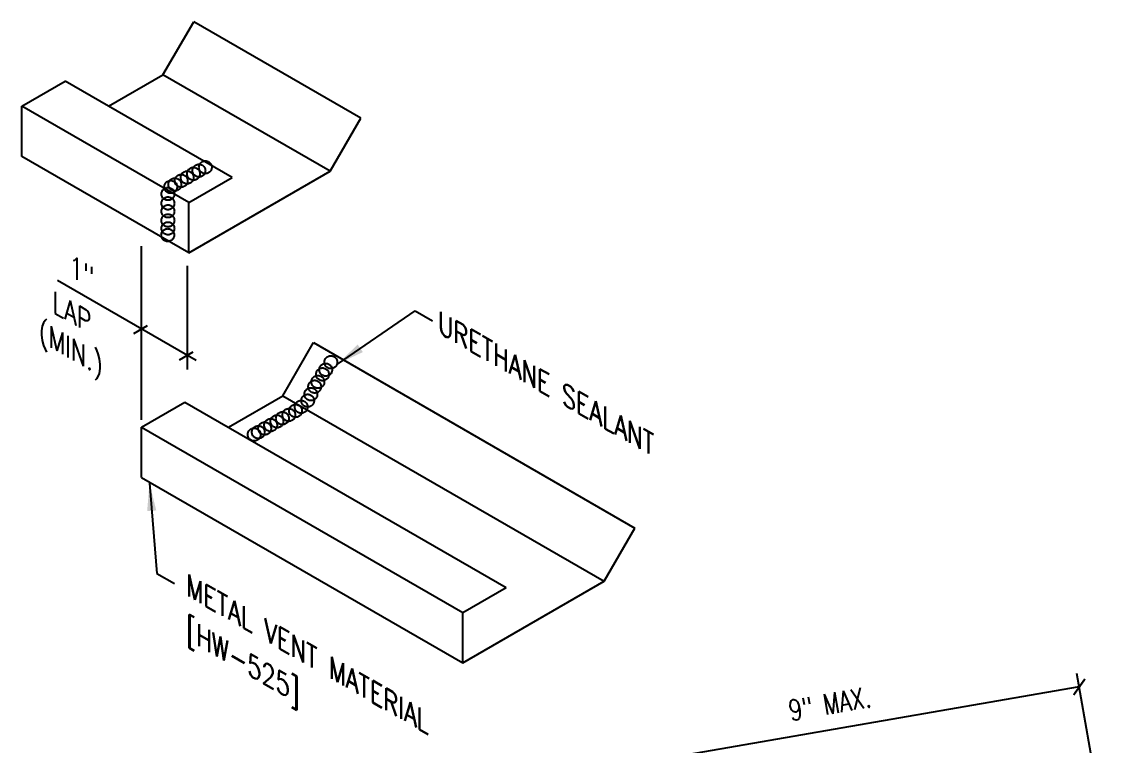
# Model space of a CAD drawing. Header units: inches. Extents: x -2 to 189, y 14 to 99.
# Drawn here: x -0.45 to 19.14, y 31.47 to 44.57 of the extents above; entities that cross this region are included whole.
import ezdxf
from ezdxf.enums import TextEntityAlignment as Align

# ---------------------------------------------------------------- set-up
doc = ezdxf.new("R2010")
doc.units = ezdxf.units.IN
doc.header["$MEASUREMENT"] = 0
doc.linetypes.add('CENTER2', pattern=[1.125, 0.75, -0.125, 0.125, -0.125])
for name, color, linetype in [('DIM', 2, 'Continuous'), ('SEALANT', 253, 'CENTER2'), ('TEXT', 2, 'Continuous'), ('TRIM', 6, 'Continuous')]:
    doc.layers.add(name, color=color, linetype=linetype)
doc.styles.add('ROMANS', font='ROMANS.SHX', dxfattribs={"width": 0.75, "height": 0.5})
doc.styles.add('TEXT', font='SIMPLEX', dxfattribs={"width": 0.75, "height": 6})
doc.styles.add('TEXT1', font='ROMANS.shx', dxfattribs={"width": 0.75, "height": 0.375})
doc.dimstyles.new('DETAIL$7', dxfattribs={"dimscale": 4, "dimtxt": 6, "dimasz": 0.125, "dimexe": 0.0625, "dimexo": 0.125, "dimgap": 0.0625, "dimtad": 1, "dimdec": 5, "dimzin": 3, "dimdsep": 46, "dimlunit": 4, "dimtxsty": 'TEXT', "dimblk": 'ARCHTICK', "dimcen": 0.0625, "dimclrd": 7, "dimclre": 7, "dimclrt": 2, "dimadec": 0, "dimazin": 0, "dimtfac": 0.666667, "dimtdec": 5, "dimtmove": 0, "dimatfit": 3, "dimfxl": 0, "dimfrac": 2, "dimtolj": 1, "dimtzin": 3, "dimarcsym": 0})

# ---------------------------------------------------------------- blocks, each defined once
blk = doc.blocks.new('_ArchTick')
at = {"color": 0, "linetype": 'ByBlock', "const_width": 0.15}
blk.add_lwpolyline([(-0.5, -0.5), (0.5, 0.5)], dxfattribs=at)

msp = doc.modelspace()

# ---------------------------------------------------------------- linework, layer by layer
at = {"color": 7}
for p, q in [((19.14401, 29.7316), (18.61305, 32.79132)), ((18.6558, 32.54501), (9.80425, 31.00897))]:
    msp.add_line(p, q, dxfattribs=at)
at = {"layer": 'DIM', "color": 7}
for p, q in [((1.7173, 37.372), (1.7173, 40.50779)), ((2.54038, 40.15621), (2.54038, 38.28262)), ((2.70361, 38.44387), (0.20156, 39.88843)), ((1.82124, 39.06839), (1.57433, 38.92584)), ((2.64537, 38.59258), (2.39846, 38.45002))]:
    msp.add_line(p, q, dxfattribs=at)
at = {"layer": 'SEALANT'}
for centre in [(2.65746, 41.81867), (2.75604, 41.87559), (2.87229, 41.9357), (2.32074, 41.62427), (2.43625, 41.69096), (2.54364, 41.75296), (2.19614, 41.45444), (2.24621, 41.58124), (2.19614, 41.28507), (2.19614, 41.14152), (2.19614, 40.97488), (2.19614, 40.83133), (2.19213, 40.71112), (5.13797, 38.41337), (4.98723, 38.19463), (5.04558, 38.27726), (4.8462, 37.97104), (4.90456, 38.05853), (4.71977, 37.71828), (4.77812, 37.83493), (4.50094, 37.53357), (4.60306, 37.60648), (4.16454, 37.34363), (4.26312, 37.40055), (4.37937, 37.46065), (3.75329, 37.1062), (3.82781, 37.14923), (3.94332, 37.21592), (4.05071, 37.27792)]:
    msp.add_circle(centre, 0.11578, dxfattribs=at)
at = {"layer": 'TRIM'}
for p, q in [((2.10571, 43.60551), (2.66075, 44.56687)), ((5.67871, 42.82445), (2.66075, 44.56687)), ((-0.44535, 43.03903), (0.33959, 43.49222)), ((3.35755, 41.7498), (0.33959, 43.49222)), ((1.12454, 43.03903), (2.10571, 43.60551)), ((5.12367, 41.86309), (2.10571, 43.60551)), ((-0.44535, 42.13266), (-0.44535, 43.03903)), ((2.57261, 41.29661), (-0.44535, 43.03903)), ((5.12367, 41.86309), (5.67871, 42.82445)), ((2.57261, 40.39024), (-0.44535, 42.13266)), ((2.57261, 40.39024), (5.12367, 41.86309)), ((2.57261, 41.29661), (3.35755, 41.7498)), ((2.57261, 40.39024), (2.57261, 41.29661)), ((4.26837, 37.80579), (4.8234, 38.76715)), ((4.8234, 38.76715), (10.62765, 35.41606)), ((1.7173, 37.23931), (2.50225, 37.6925)), ((2.50225, 37.6925), (8.30649, 34.34141)), ((3.28719, 37.23931), (4.26837, 37.80579)), ((4.26837, 37.80579), (10.07261, 34.45471)), ((1.7173, 36.33294), (1.7173, 37.23931)), ((1.7173, 37.23931), (7.52155, 33.88823)), ((1.7173, 36.33294), (7.52155, 32.98185)), ((10.07261, 34.45471), (10.62765, 35.41606)), ((7.52155, 32.98185), (10.07261, 34.45471)), ((7.52155, 33.88823), (8.30649, 34.34141)), ((7.52155, 32.98185), (7.52155, 33.88823))]:
    msp.add_line(p, q, dxfattribs=at)

# ---------------------------------------------------------------- block references
at = {"color": 7, "xscale": 0.25, "yscale": 0.25, "zscale": 0.25, "rotation": 9.844684696678936}
msp.add_blockref('_ArchTick', (18.6558, 32.54501), dxfattribs=at)

# ---------------------------------------------------------------- texts
at = {"color": 2, "insert": (14.14911, 32.24323), "char_height": 0.375, "attachment_point": 5, "rotation": 9.844685, "style": 'TEXT1'}
msp.add_mtext('\\A1;9" MAX.', dxfattribs=at)
at = {"layer": 'DIM', "style": 'ROMANS', "oblique": 330}
for s, p in [('1"', (0.41373, 39.98097)), ('LAP', (0.10645, 39.32465))]:
    msp.add_text(s, height=0.338437, rotation=330, dxfattribs=at).set_placement(p)
msp.add_text('(MIN.)', height=0.338437, rotation=330, dxfattribs=at).set_placement((0.52555, 38.61918), align=Align.MIDDLE_CENTER)
at = {"layer": 'TEXT', "style": 'ROMANS', "oblique": 330}
for s, height, p in [('URETHANE SEALANT', 0.3449189, (7.07173, 38.95691)), ('METAL VENT MATERIAL', 0.3449189, (2.52881, 34.20781)), ('[HW-525]', 0.344919, (2.52881, 33.41306))]:
    msp.add_text(s, height=height, rotation=330, dxfattribs=at).set_placement(p)

# ---------------------------------------------------------------- leaders
at = {"layer": 'TEXT'}
for points in [[(5.25782, 38.38106), (6.65973, 39.34334), (6.97694, 39.16215)], [(1.86199, 36.22689), (1.99606, 34.59424), (2.31328, 34.41305)]]:
    msp.add_leader(points, dimstyle='DETAIL$7', dxfattribs=at)

doc.saveas('drawing.dxf')
